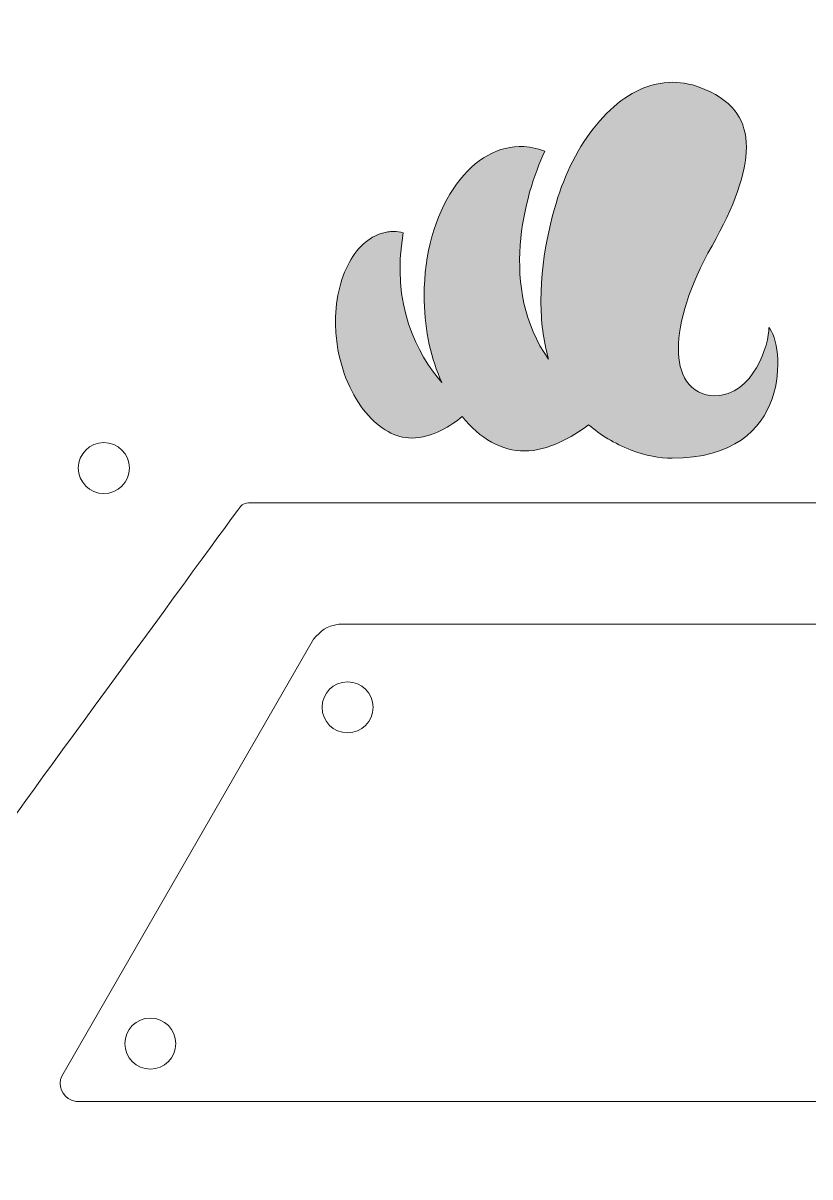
# Model space of a CAD drawing. Header units: inches. Extents: x -5.7 to 5.7, y -3.9 to 4.
# Drawn here: x -2.865 to -1.53, y -3.915 to -1.956 of the extents above; entities that cross this region are included whole.
import ezdxf

# ---------------------------------------------------------------- set-up
doc = ezdxf.new("R2010")
doc.units = ezdxf.units.IN
doc.header["$MEASUREMENT"] = 0
doc.layers.add('_U+5207_U+65AD_U+30D1_U+30B9', color=7, linetype='Continuous')
doc.layers.add('_U+5F6B_U+523B_U+30D1_U+30B9', color=7, linetype='Continuous')

# ---------------------------------------------------------------- blocks, each defined once
blk = doc.blocks.new('block 7')
at = {"layer": '_U+5207_U+65AD_U+30D1_U+30B9', "color": 1, "lineweight": 9, "true_color": 0xff0000}
blk.add_open_spline([(-0.4655, -2.9765), (-0.4655, -2.9765), (-2.3299, -2.9765), (-2.3299, -2.9765), (-2.3505, -2.9789), (-2.3607, -2.9881), (-2.3725, -3.0017), (-2.3725, -3.0017), (-2.7999, -3.7434), (-2.7999, -3.7434), (-2.8066, -3.7593), (-2.7991, -3.7777), (-2.7832, -3.7844), (-2.7808, -3.7854), (-2.7784, -3.7861), (-2.7759, -3.7865), (-2.7759, -3.7865), (-0.4659, -3.7864), (-0.4659, -3.7864), (-0.455, -3.7864), (-0.4462, -3.7776), (-0.4462, -3.7667), (-0.4462, -3.7667), (-0.4458, -2.9962), (-0.4458, -2.9962), (-0.4458, -2.9854), (-0.4546, -2.9765), (-0.4655, -2.9765)], degree=3, knots=[0, 0, 0, 0, 1, 1, 1, 2, 2, 2, 3, 3, 3, 4, 4, 4, 5, 5, 5, 6, 6, 6, 7, 7, 7, 8, 8, 8, 9, 9, 9, 9], dxfattribs=at)
blk = doc.blocks.new('block 8')
at = {"layer": '_U+5207_U+65AD_U+30D1_U+30B9', "color": 1, "lineweight": 9, "true_color": 0xff0000}
blk.add_open_spline([(-2.3148, -3.0741), (-2.2909, -3.0741), (-2.2715, -3.0935), (-2.2715, -3.1174), (-2.2715, -3.1413), (-2.2909, -3.1607), (-2.3148, -3.1607), (-2.3387, -3.1607), (-2.3581, -3.1413), (-2.3581, -3.1174), (-2.3581, -3.0935), (-2.3387, -3.0741), (-2.3148, -3.0741), (-2.3148, -3.0741), (-2.3148, -3.0741), (-2.3148, -3.0741)], degree=3, knots=[0, 0, 0, 0, 1, 1, 1, 2, 2, 2, 3, 3, 3, 4, 4, 4, 5, 5, 5, 5], dxfattribs=at)
blk = doc.blocks.new('block 9')
at = {"layer": '_U+5207_U+65AD_U+30D1_U+30B9', "color": 1, "lineweight": 9, "true_color": 0xff0000}
blk.add_open_spline([(-2.6495, -3.645), (-2.6256, -3.645), (-2.6062, -3.6644), (-2.6062, -3.6883), (-2.6062, -3.7122), (-2.6256, -3.7316), (-2.6495, -3.7316), (-2.6734, -3.7316), (-2.6928, -3.7122), (-2.6928, -3.6883), (-2.6928, -3.6644), (-2.6734, -3.645), (-2.6495, -3.645), (-2.6495, -3.645), (-2.6495, -3.645), (-2.6495, -3.645)], degree=3, knots=[0, 0, 0, 0, 1, 1, 1, 2, 2, 2, 3, 3, 3, 4, 4, 4, 5, 5, 5, 5], dxfattribs=at)
blk = doc.blocks.new('block 6')
at = {"layer": '_U+5207_U+65AD_U+30D1_U+30B9'}
for name in ['block 7', 'block 8', 'block 9']:
    blk.add_blockref(name, (0, 0), dxfattribs=at)
blk = doc.blocks.new('block 96')
at = {"layer": '_U+5207_U+65AD_U+30D1_U+30B9', "color": 1, "lineweight": 9, "true_color": 0xff0000}
blk.add_open_spline([(-2.685, -2.7112), (-2.685, -2.6873), (-2.7044, -2.6679), (-2.7284, -2.6679), (-2.7523, -2.6679), (-2.7717, -2.6873), (-2.7717, -2.7112), (-2.7717, -2.7351), (-2.7523, -2.7545), (-2.7284, -2.7545), (-2.7044, -2.7545), (-2.685, -2.7351), (-2.685, -2.7112), (-2.685, -2.7112), (-2.685, -2.7112), (-2.685, -2.7112)], degree=3, knots=[0, 0, 0, 0, 1, 1, 1, 2, 2, 2, 3, 3, 3, 4, 4, 4, 5, 5, 5, 5], dxfattribs=at)
blk = doc.blocks.new('block 92')
at = {"layer": '_U+5207_U+65AD_U+30D1_U+30B9'}
blk.add_blockref('block 96', (0, 0), dxfattribs=at)
blk = doc.blocks.new('block 103')
at = {"layer": '_U+5207_U+65AD_U+30D1_U+30B9', "color": 1, "lineweight": 9, "true_color": 0xff0000}
blk.add_open_spline([(-5.5355, -2.9876), (-5.5355, -2.9876), (-5.4281, -3.1754), (-5.4281, -3.1754), (-5.3959, -3.2316), (-5.415, -3.3032), (-5.4708, -3.3359), (-5.4708, -3.3359), (-5.5359, -3.3741), (-5.5359, -3.3741), (-5.5359, -3.3741), (-5.5359, -3.3741), (-5.5359, -3.3741), (-5.63, -3.4284), (-5.6623, -3.5488), (-5.6079, -3.643), (-5.5536, -3.7371), (-5.4332, -3.7694), (-5.339, -3.715), (-5.339, -3.715), (-5.2757, -3.6781), (-5.2757, -3.6781), (-5.2191, -3.645), (-5.1464, -3.6644), (-5.1138, -3.7213), (-5.1138, -3.7213), (-5.0138, -3.8955), (-5.0138, -3.8955), (-5.0028, -3.911), (-4.9814, -3.9146), (-4.9659, -3.9037), (-4.9659, -3.9037), (-4.3852, -3.5695), (-4.3852, -3.5695), (-4.3816, -3.5682), (-4.378, -3.5673), (-4.3742, -3.5666), (-4.3742, -3.5666), (-2.9256, -3.3513), (-2.9256, -3.3513), (-2.9205, -3.3508), (-2.9157, -3.3487), (-2.9118, -3.3454), (-2.9118, -3.3454), (-2.4965, -2.7761), (-2.4966, -2.7763), (-2.4929, -2.7726), (-2.4879, -2.7705), (-2.4827, -2.7705), (-2.4827, -2.7705), (-1.0653, -2.7705), (-1.0653, -2.7705), (-1.0653, -2.7705), (-0.9865, -2.7705), (-0.9865, -2.7705), (-0.9865, -2.7705), (-0.3172, -2.7705), (-0.3172, -2.7705), (-0.3063, -2.7705), (-0.2975, -2.7617), (-0.2975, -2.7509), (-0.2975, -2.7509), (-0.297, -2.7188), (-0.297, -2.7188), (-0.297, -2.6536), (-0.2441, -2.6007), (-0.1789, -2.6007), (-0.1789, -2.6007), (-0.1048, -2.6007), (-0.1048, -2.6007), (-0.1048, -2.6007), (-0.1048, -2.6007), (-0.1048, -2.6007), (0.0071, -2.6007), (0.0971, -2.5074), (0.0918, -2.3943), (0.0868, -2.2885), (-0.0044, -2.207), (-0.1104, -2.207), (-0.1104, -2.207), (-0.179, -2.207), (-0.179, -2.207), (-0.2442, -2.207), (-0.2971, -2.1541), (-0.2971, -2.0889), (-0.2971, -2.0889), (-0.2974, -1.2218), (-0.2974, -1.2218), (-0.2974, -1.1566), (-0.2445, -1.1037), (-0.1793, -1.1037), (-0.1793, -1.1037), (-0.1052, -1.1037), (-0.1052, -1.1037), (-0.1052, -1.1037), (-0.1052, -1.1037), (-0.1052, -1.1037), (0.0067, -1.1037), (0.0968, -1.0104), (0.0915, -0.8973), (0.0865, -0.7914), (-0.0047, -0.71), (-0.1107, -0.71), (-0.1107, -0.71), (-0.1794, -0.71), (-0.1794, -0.71), (-0.2446, -0.71), (-0.2975, -0.6571), (-0.2975, -0.5919), (-0.2975, -0.5919), (-0.2975, -0.5755), (-0.2975, -0.5755), (-0.2975, -0.5755), (-0.2975, -0.5755), (-0.2975, -0.5755), (-0.2975, -0.5646), (-0.3063, -0.5558), (-0.3172, -0.5558), (-0.3172, -0.5558), (-0.9865, -0.5558), (-0.9865, -0.5558), (-0.9865, -0.5558), (-1.0653, -0.5558), (-1.0653, -0.5558), (-1.0653, -0.5558), (-1.774, -0.5558), (-1.774, -0.5558), (-1.7848, -0.5558), (-1.7937, -0.547), (-1.7937, -0.5361), (-1.7937, -0.5361), (-1.7937, -0.3885), (-1.7937, -0.3885), (-1.7937, -0.3776), (-1.8025, -0.3688), (-1.8133, -0.3688), (-1.8133, -0.3688), (-2.5221, -0.3688), (-2.5221, -0.3688), (-2.5329, -0.3688), (-2.5417, -0.36), (-2.5417, -0.3491), (-2.5417, -0.3491), (-2.5417, -0.2999), (-2.5417, -0.2999), (-2.5417, -0.289), (-2.5506, -0.2802), (-2.5614, -0.2802), (-2.5614, -0.2802), (-3.2308, -0.2802), (-3.2308, -0.2802), (-3.2416, -0.2802), (-3.2505, -0.289), (-3.2505, -0.2999), (-3.2505, -0.2999), (-3.2505, -0.3491), (-3.2505, -0.3491), (-3.2505, -0.36), (-3.2593, -0.3688), (-3.2701, -0.3688), (-3.2701, -0.3688), (-3.9789, -0.3688), (-3.9789, -0.3688), (-3.9897, -0.3688), (-3.9985, -0.3776), (-3.9985, -0.3885), (-3.9985, -0.3885), (-3.9985, -0.4475), (-3.9985, -0.4475), (-3.9985, -0.4584), (-4.0074, -0.4672), (-4.0182, -0.4672), (-4.0182, -0.4672), (-4.0772, -0.4672), (-4.0772, -0.4672), (-4.1424, -0.4672), (-4.1952, -0.4143), (-4.1952, -0.3491), (-4.1952, -0.3491), (-4.1952, -0.2805), (-4.1952, -0.2805), (-4.1952, -0.1745), (-4.2767, -0.0833), (-4.3826, -0.0783), (-4.4956, -0.073), (-4.5889, -0.163), (-4.5889, -0.2749), (-4.5889, -0.2749), (-4.5889, -0.3491), (-4.5889, -0.3491), (-4.5889, -0.4143), (-4.6417, -0.4672), (-4.7069, -0.4672), (-4.7069, -0.4672), (-4.727, -0.4672), (-4.727, -0.4672), (-4.7378, -0.4672), (-4.7466, -0.4761), (-4.7466, -0.4869), (-4.7466, -0.4869), (-4.7465, -0.5354), (-4.7465, -0.5354), (-4.7476, -0.546), (-4.7557, -0.5545), (-4.7662, -0.556), (-4.7662, -0.556), (-5.5438, -0.556), (-5.5438, -0.556), (-5.5547, -0.556), (-5.5635, -0.5649), (-5.5635, -0.5757), (-5.5635, -0.5757), (-5.5635, -2.897), (-5.5635, -2.897), (-5.5618, -2.929), (-5.5521, -2.9601), (-5.5354, -2.9875)], degree=3, knots=[0, 0, 0, 0, 1, 1, 1, 2, 2, 2, 3, 3, 3, 4, 4, 4, 5, 5, 5, 6, 6, 6, 7, 7, 7, 8, 8, 8, 9, 9, 9, 10, 10, 10, 11, 11, 11, 12, 12, 12, 13, 13, 13, 14, 14, 14, 15, 15, 15, 16, 16, 16, 17, 17, 17, 18, 18, 18, 19, 19, 19, 20, 20, 20, 21, 21, 21, 22, 22, 22, 23, 23, 23, 24, 24, 24, 25, 25, 25, 26, 26, 26, 27, 27, 27, 28, 28, 28, 29, 29, 29, 30, 30, 30, 31, 31, 31, 32, 32, 32, 33, 33, 33, 34, 34, 34, 35, 35, 35, 36, 36, 36, 37, 37, 37, 38, 38, 38, 39, 39, 39, 40, 40, 40, 41, 41, 41, 42, 42, 42, 43, 43, 43, 44, 44, 44, 45, 45, 45, 46, 46, 46, 47, 47, 47, 48, 48, 48, 49, 49, 49, 50, 50, 50, 51, 51, 51, 52, 52, 52, 53, 53, 53, 54, 54, 54, 55, 55, 55, 56, 56, 56, 57, 57, 57, 58, 58, 58, 59, 59, 59, 60, 60, 60, 61, 61, 61, 62, 62, 62, 63, 63, 63, 64, 64, 64, 65, 65, 65, 66, 66, 66, 67, 67, 67, 68, 68, 68, 69, 69, 69, 70, 70, 70, 71, 71, 71, 72, 72, 72, 72], dxfattribs=at)
blk = doc.blocks.new('block 91')
at = {"layer": '_U+5207_U+65AD_U+30D1_U+30B9'}
for name in ['block 103', 'block 92']:
    blk.add_blockref(name, (0, 0), dxfattribs=at)

msp = doc.modelspace()

# ---------------------------------------------------------------- hatches: boundary and pattern name
at = {"layer": '_U+5F6B_U+523B_U+30D1_U+30B9', "true_color": 0xffffff}
h = msp.add_hatch(color=7, dxfattribs=at)
h.dxf.hatch_style = 2
edge = h.paths.add_edge_path()
edge.add_spline(control_points=[(-1.5999, -2.4723), (-1.5992, -2.5007), (-1.6257, -2.5883), (-1.6922, -2.5883), (-1.7112, -2.5883), (-1.7293, -2.5791), (-1.7395, -2.5637), (-1.7496, -2.5486), (-1.7535, -2.5299), (-1.7535, -2.5088), (-1.7533, -2.4627), (-1.7348, -2.4023), (-1.6962, -2.3337), (-1.6586, -2.2675), (-1.6378, -2.2098), (-1.6381, -2.1666), (-1.6381, -2.1438), (-1.6434, -2.1253), (-1.6541, -2.1094), (-1.665, -2.0935), (-1.6821, -2.0796), (-1.7083, -2.0683), (-1.7275, -2.06), (-1.7459, -2.0563), (-1.7634, -2.0563), (-1.8012, -2.0563), (-1.8372, -2.0733), (-1.8693, -2.1034), (-1.9016, -2.1336), (-1.9292, -2.1766), (-1.9486, -2.2257), (-1.9638, -2.2642), (-1.9867, -2.3446), (-1.9867, -2.4274), (-1.9867, -2.4608), (-1.9826, -2.4945), (-1.9739, -2.5262), (-2.0583, -2.4074), (-2.0154, -2.2474), (-1.9799, -2.1734), (-1.9934, -2.168), (-2.0072, -2.1652), (-2.0212, -2.1652), (-2.0221, -2.1652), (-2.0229, -2.1652), (-2.0236, -2.1653), (-2.0659, -2.1662), (-2.1055, -2.1921), (-2.1357, -2.2376), (-2.1658, -2.2831), (-2.1849, -2.3473), (-2.1848, -2.4184), (-2.1848, -2.4215), (-2.1848, -2.4244), (-2.1848, -2.4274), (-2.1838, -2.4789), (-2.1727, -2.5264), (-2.155, -2.566), (-2.1968, -2.5178), (-2.2418, -2.4333), (-2.2202, -2.3117), (-2.2257, -2.3103), (-2.2311, -2.3097), (-2.2365, -2.3097), (-2.2365, -2.3097), (-2.2368, -2.3097), (-2.2368, -2.3097), (-2.2402, -2.3097), (-2.2433, -2.3098), (-2.2467, -2.3104), (-2.2709, -2.3139), (-2.2922, -2.3296), (-2.3088, -2.3567), (-2.3251, -2.3835), (-2.3352, -2.4209), (-2.3352, -2.4624), (-2.3352, -2.475), (-2.3343, -2.4878), (-2.3325, -2.5009), (-2.3258, -2.5479), (-2.3073, -2.5888), (-2.2838, -2.617), (-2.2603, -2.6454), (-2.2326, -2.6602), (-2.2066, -2.6602), (-2.1698, -2.6602), (-2.1386, -2.6389), (-2.1203, -2.6237), (-2.0901, -2.6614), (-2.0528, -2.6822), (-2.0144, -2.6822), (-1.9747, -2.6822), (-1.9339, -2.6589), (-1.9057, -2.6377), (-1.8863, -2.6547), (-1.8626, -2.6693), (-1.8334, -2.6807), (-1.8087, -2.6903), (-1.7856, -2.6945), (-1.7639, -2.6945), (-1.5561, -2.6945), (-1.5743, -2.4999), (-1.5999, -2.4723)], knot_values=[0, 0, 0, 0, 1, 1, 1, 2, 2, 2, 3, 3, 3, 4, 4, 4, 5, 5, 5, 6, 6, 6, 7, 7, 7, 8, 8, 8, 9, 9, 9, 10, 10, 10, 11, 11, 11, 12, 12, 12, 13, 13, 13, 14, 14, 14, 15, 15, 15, 16, 16, 16, 17, 17, 17, 18, 18, 18, 19, 19, 19, 20, 20, 20, 21, 21, 21, 22, 22, 22, 23, 23, 23, 24, 24, 24, 25, 25, 25, 26, 26, 26, 27, 27, 27, 28, 28, 28, 29, 29, 29, 30, 30, 30, 31, 31, 31, 32, 32, 32, 33, 33, 33, 34, 34, 34, 34], degree=3, periodic=1)

# ---------------------------------------------------------------- linework, layer by layer
at = {"layer": '_U+5F6B_U+523B_U+30D1_U+30B9', "color": 7, "lineweight": 9, "true_color": 0xffffff}
msp.add_open_spline([(-1.5999, -2.4723), (-1.5992, -2.5007), (-1.6257, -2.5883), (-1.6922, -2.5883), (-1.7112, -2.5883), (-1.7293, -2.5791), (-1.7395, -2.5637), (-1.7496, -2.5486), (-1.7535, -2.5299), (-1.7535, -2.5088), (-1.7533, -2.4627), (-1.7348, -2.4023), (-1.6962, -2.3337), (-1.6586, -2.2675), (-1.6378, -2.2098), (-1.6381, -2.1666), (-1.6381, -2.1438), (-1.6434, -2.1253), (-1.6541, -2.1094), (-1.665, -2.0935), (-1.6821, -2.0796), (-1.7083, -2.0683), (-1.7275, -2.06), (-1.7459, -2.0563), (-1.7634, -2.0563), (-1.8012, -2.0563), (-1.8372, -2.0733), (-1.8693, -2.1034), (-1.9016, -2.1336), (-1.9292, -2.1766), (-1.9486, -2.2257), (-1.9638, -2.2642), (-1.9867, -2.3446), (-1.9867, -2.4274), (-1.9867, -2.4608), (-1.9826, -2.4945), (-1.9739, -2.5262), (-2.0583, -2.4074), (-2.0154, -2.2474), (-1.9799, -2.1734), (-1.9934, -2.168), (-2.0072, -2.1652), (-2.0212, -2.1652), (-2.0221, -2.1652), (-2.0229, -2.1652), (-2.0236, -2.1653), (-2.0659, -2.1662), (-2.1055, -2.1921), (-2.1357, -2.2376), (-2.1658, -2.2831), (-2.1849, -2.3473), (-2.1848, -2.4184), (-2.1848, -2.4215), (-2.1848, -2.4244), (-2.1848, -2.4274), (-2.1838, -2.4789), (-2.1727, -2.5264), (-2.155, -2.566), (-2.1968, -2.5178), (-2.2418, -2.4333), (-2.2202, -2.3117), (-2.2257, -2.3103), (-2.2311, -2.3097), (-2.2365, -2.3097), (-2.2365, -2.3097), (-2.2368, -2.3097), (-2.2368, -2.3097), (-2.2402, -2.3097), (-2.2433, -2.3098), (-2.2467, -2.3104), (-2.2709, -2.3139), (-2.2922, -2.3296), (-2.3088, -2.3567), (-2.3251, -2.3835), (-2.3352, -2.4209), (-2.3352, -2.4624), (-2.3352, -2.475), (-2.3343, -2.4878), (-2.3325, -2.5009), (-2.3258, -2.5479), (-2.3073, -2.5888), (-2.2838, -2.617), (-2.2603, -2.6454), (-2.2326, -2.6602), (-2.2066, -2.6602), (-2.1698, -2.6602), (-2.1386, -2.6389), (-2.1203, -2.6237), (-2.0901, -2.6614), (-2.0528, -2.6822), (-2.0144, -2.6822), (-1.9747, -2.6822), (-1.9339, -2.6589), (-1.9057, -2.6377), (-1.8863, -2.6547), (-1.8626, -2.6693), (-1.8334, -2.6807), (-1.8087, -2.6903), (-1.7856, -2.6945), (-1.7639, -2.6945), (-1.5561, -2.6945), (-1.5743, -2.4999), (-1.5999, -2.4723)], degree=3, knots=[0, 0, 0, 0, 1, 1, 1, 2, 2, 2, 3, 3, 3, 4, 4, 4, 5, 5, 5, 6, 6, 6, 7, 7, 7, 8, 8, 8, 9, 9, 9, 10, 10, 10, 11, 11, 11, 12, 12, 12, 13, 13, 13, 14, 14, 14, 15, 15, 15, 16, 16, 16, 17, 17, 17, 18, 18, 18, 19, 19, 19, 20, 20, 20, 21, 21, 21, 22, 22, 22, 23, 23, 23, 24, 24, 24, 25, 25, 25, 26, 26, 26, 27, 27, 27, 28, 28, 28, 29, 29, 29, 30, 30, 30, 31, 31, 31, 32, 32, 32, 33, 33, 33, 34, 34, 34, 34], dxfattribs=at)

# ---------------------------------------------------------------- block references
at = {"layer": '_U+5207_U+65AD_U+30D1_U+30B9'}
for name in ['block 91', 'block 6']:
    msp.add_blockref(name, (0, 0), dxfattribs=at)

doc.saveas('drawing.dxf')
